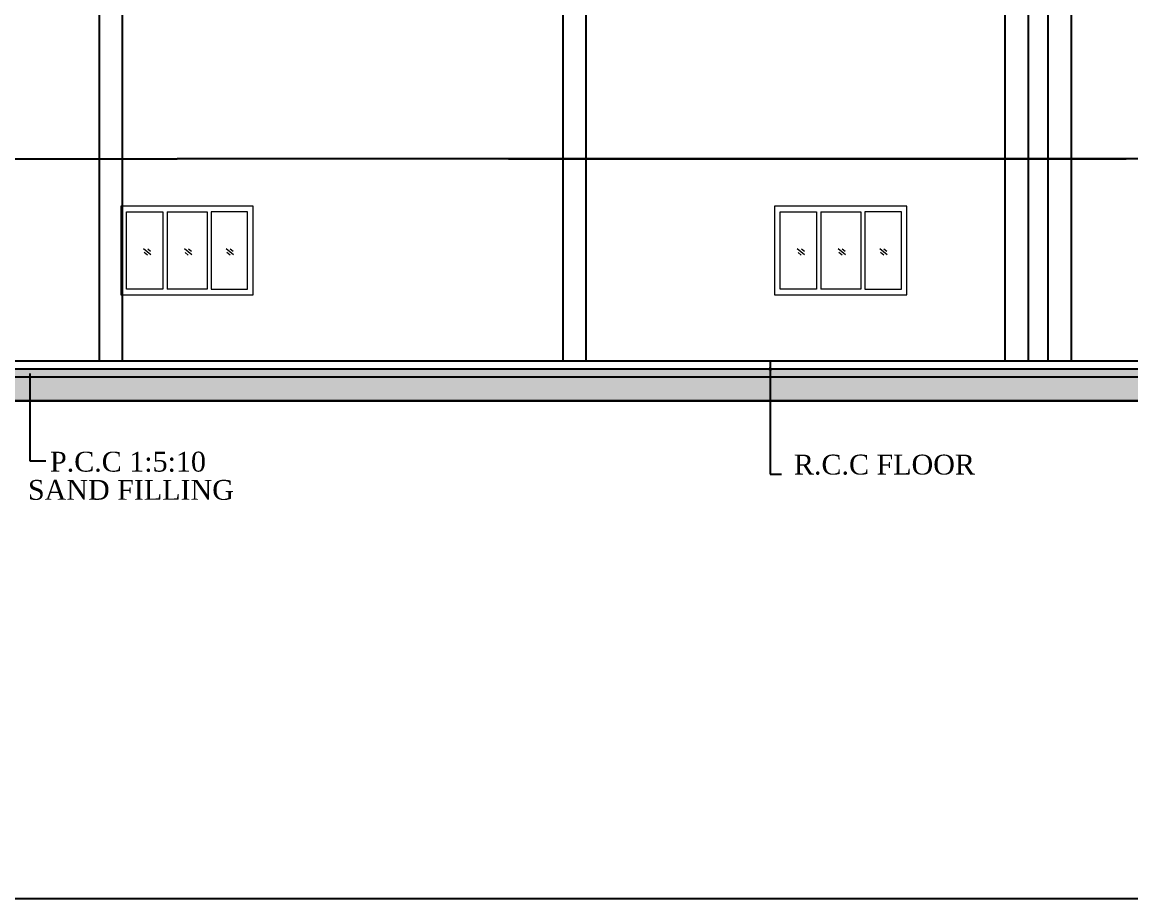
# Model space of a CAD drawing. Header units: metres. Extents: x 31037 to 31490, y -4422 to -3483.
# Drawn here: x 31180.07 to 31196.81, y -4421.54 to -4408.3 of the extents above; entities that cross this region are included whole.
import ezdxf

# ---------------------------------------------------------------- set-up
doc = ezdxf.new("R2010")
doc.units = ezdxf.units.M
doc.header["$LTSCALE"] = 30
doc.header["$MEASUREMENT"] = 0
doc.header["$PDMODE"] = 34
doc.layers.get('0').update_dxf_attribs({"color": 30, "lineweight": 40})
for name, color, linetype in [('3CON', 3, 'Continuous'), ('BLK_1_HT_OF_BLDG', 5, 'Continuous'), ('JSC-B-Main Wall', 20, 'Continuous')]:
    doc.layers.add(name, color=color, linetype=linetype)
for name, color, linetype, lineweight in [('DIM', 5, 'Continuous', 25), ('HAT', 8, 'Continuous', 18), ('JSC-S-Joinerys', 126, 'Continuous', 18), ('TEXT', 11, 'Continuous', 30)]:
    doc.layers.add(name, color=color, linetype=linetype, lineweight=lineweight)
doc.styles.add('DIM', font='times.ttf')
doc.styles.add('ROMANS', font='stylu.ttf', dxfattribs={"width": 0.75})
doc.styles.get("Standard").update_dxf_attribs({"font": 'times.ttf', "height": 0.05})
doc.dimstyles.new('Standard$0', dxfattribs={"dimtxt": 0.08, "dimasz": 0.05, "dimexe": 0.02, "dimexo": 0.05, "dimgap": 0.09, "dimtad": 0, "dimtih": 1, "dimtoh": 1, "dimzin": 0, "dimdsep": 46, "dimtxsty": 'Standard', "dimcen": 0.09, "dimclrd": 7, "dimclre": 7, "dimclrt": 7, "dimadec": 0, "dimazin": 0, "dimtfac": 1, "dimtofl": 0, "dimtmove": 0, "dimatfit": 3, "dimfxl": 0, "dimtolj": 1, "dimtzin": 0, "dimarcsym": 0})
doc.dimstyles.new('STANDARD$7', dxfattribs={"dimtxt": 0.18, "dimasz": 7, "dimexe": 0.18, "dimexo": 0.0625, "dimgap": 0.09, "dimtad": 0, "dimtih": 1, "dimtoh": 1, "dimdec": 3, "dimzin": 0, "dimdsep": 46, "dimtxsty": 'ROMANS', "dimcen": 0.09, "dimclrd": 3, "dimclrt": 2, "dimaunit": 1, "dimadec": 0, "dimazin": 0, "dimtfac": 1, "dimtdec": 3, "dimtofl": 0, "dimtmove": 2, "dimatfit": 3, "dimfxl": 0, "dimtolj": 1, "dimtzin": 0, "dimarcsym": 0})
pattern_1 = [(37.5, (13597.27903, 975.42864), (-0.0056694022, 0.1734141392), [0, -0.1368, 0, -0.153, 0, -0.14625]), (7.5, (13597.27903, 975.42864), (0.1592799035, 0.253993146), [0, -0.0738, 0, -0.1233, 0, -0.04725]), (327.5, (13597.16833, 975.42864), (0.2802727676, 0.0005093148), [0, -0.045, 0, -0.162, 0, -0.2115]), (317.5, (13597.16833, 975.42864), (0.2705513944, 0.078990801), [0, -0.0225, 0, -0.1062, 0, -0.1215])]
pattern_2 = [(50, (13597.27903, 975.42864), (0.3586300913, -0.0313760675), [0.0375, -0.4125]), (355, (13597.27903, 975.42864), (-0.069375667, 0.376096067), [0.03, -0.33]), (100.4514, (13597.30892, 975.42602), (0.289254691, 0.344719771), [0.031870095, -0.350571056]), (46.1842, (13597.27903, 975.52864), (0.533620524, -0.082759507), [0.05625, -0.61875]), (96.6356, (13597.3235, 975.52174), (0.467331353, 0.487058935), [0.047805144, -0.5258565]), (351.1842, (13597.27903, 975.52864), (0.467330973, 0.4870593), [0.045, -0.495]), (21, (13597.32903, 975.50364), (0.298453526, -0.2013094453), [0.0375, -0.4125]), (326, (13597.32903, 975.50364), (0.121657666, 0.3625750225), [0.03, -0.33]), (71.4514, (13597.3539, 975.48686), (0.420111314, 0.1612652484), [0.031870095, -0.350571056]), (37.5, (13597.27903, 975.42864), (0.0060799277, 0.1664469269), [0, -0.326, 0, -0.335, 0, -0.33125]), (7.5, (13597.27903, 975.42864), (0.1315347687, 0.197205856), [0, -0.191, 0, -0.3185, 0, -0.12625]), (327.5, (13597.16753, 975.42864), (0.2669112181, -0.0112774359), [0, -0.125, 0, -0.39, 0, -0.5175]), (317.5, (13597.11753, 975.42864), (0.2915930847, 0.0500524912), [0, -0.1625, 0, -0.259, 0, -0.3675])]

# ---------------------------------------------------------------- blocks, each defined once
blk = doc.blocks.new('1500')
at = {"layer": 'JSC-S-Joinerys'}
for p, q in [((270, 1125, 0), (270, 75, 0)), ((326, 1125, 0), (326, 75, 0)), ((-632, 540), (-533, 621)), ((-629, 587), (-589, 617)), ((-65, 540), (33, 621)), ((-62, 587), (-23, 617)), ((490, 540), (589, 621)), ((493, 587), (533, 617)), ((-586, 538), (-543, 572)), ((-19, 538), (24, 572)), ((536, 538), (579, 572))]:
    blk.add_line(p, q, dxfattribs=at)
for points in [[(900, 0), (-900, 0), (-900, 1200), (900, 1200)], [(-328, 75), (-825, 75), (-825, 1125), (-328, 1125)]]:
    blk.add_lwpolyline(points, close=True, dxfattribs=at)
for points in [[(270, 1125), (-273, 1125), (-273, 75), (270, 75)], [(326, 75), (820, 75), (820, 1125), (326, 1125)]]:
    blk.add_lwpolyline(points, dxfattribs=at)
blk = doc.blocks.new('*D101')
at = {"layer": 'BLK_1_HT_OF_BLDG', "color": 5, "lineweight": -2}
for p, q in [((31165.777, -4398.418), (31165.507, -4398.418)), ((31165.527, -4398.468), (31165.527, -4406.087)), ((31165.527, -4413.968), (31165.527, -4406.349)), ((31165.777, -4414.018), (31165.507, -4414.018))]:
    blk.add_line(p, q, dxfattribs=at)
at = {"layer": 'BLK_1_HT_OF_BLDG', "color": 5, "lineweight": 30}
for points in [[(31165.519, -4398.468), (31165.536, -4398.468), (31165.527, -4398.418)], [(31165.519, -4413.968), (31165.536, -4413.968), (31165.527, -4414.018)]]:
    blk.add_solid(points, dxfattribs=at)
at = {"layer": 'Defpoints', "color": 0, "lineweight": 30}
for p in [(31195.409, -4398.418), (31165.527, -4414.018), (31195.409, -4414.018)]:
    blk.add_point(p, dxfattribs=at)
at = {"layer": 'BLK_1_HT_OF_BLDG', "color": 5, "lineweight": 0, "insert": (31165.527, -4406.218), "char_height": 0.08, "attachment_point": 5}
blk.add_mtext('\\A1;15.60', dxfattribs=at)

msp = doc.modelspace()

# ---------------------------------------------------------------- hatches: boundary and pattern name
at = {"layer": 'HAT', "lineweight": 25}
h = msp.add_hatch(dxfattribs=at)
h.set_pattern_fill('AR-CONC,_O', color=0, scale=0.05)
h.set_pattern_definition(pattern_2)
h.paths.add_polyline_path([(31169.33861, -4413.53783), (31169.33861, -4413.65783), (31195.39478, -4413.65783), (31195.39478, -4413.53783)])
h = msp.add_hatch(dxfattribs=at)
h.set_pattern_fill('AR-CONC,_O', color=0, scale=0.05)
h.set_pattern_definition(pattern_2)
h.paths.add_polyline_path([(31222.97861, -4413.53783), (31195.39478, -4413.53783), (31195.39478, -4413.65783), (31222.97861, -4413.65783)])
h = msp.add_hatch(dxfattribs=at)
h.set_pattern_fill('AR-SAND', color=0, scale=0.09)
h.set_pattern_definition(pattern_1)
h.paths.add_polyline_path([(31169.33861, -4413.65783), (31169.33861, -4414.01783), (31195.44256, -4414.01783), (31195.44256, -4413.65783)])
h = msp.add_hatch(dxfattribs=at)
h.set_pattern_fill('AR-SAND', color=0, scale=0.09)
h.set_pattern_definition(pattern_1)
h.paths.add_polyline_path([(31195.44256, -4413.65783), (31195.44256, -4414.01783), (31222.97861, -4414.01783), (31222.97861, -4413.65783)])

# ---------------------------------------------------------------- linework, layer by layer
at = {"color": 0, "lineweight": 25}
for p, q in [((31194.90861, -4413.41783), (31194.90861, -4399.38671)), ((31195.25861, -4413.41783), (31195.25861, -4399.36253)), ((31195.55861, -4413.41783), (31195.55861, -4399.36254)), ((31195.90861, -4413.41783), (31195.90861, -4399.38672)), ((31188.23361, -4413.41783), (31188.23361, -4399.84785)), ((31188.58361, -4413.41783), (31188.58361, -4399.82367)), ((31181.58361, -4413.41783), (31181.58361, -4400.30727)), ((31181.23361, -4413.41783), (31181.23361, -4400.33144)), ((31171.11922, -4410.36783), (31182.40861, -4410.36783)), ((31187.40861, -4410.36783), (31196.73361, -4410.36783)), ((31169.33861, -4413.41783), (31293.77873, -4413.41783)), ((31169.33861, -4413.53783), (31222.97861, -4413.53783)), ((31169.33861, -4413.65783), (31222.97861, -4413.65783)), ((31298.65861, -4414.01783), (31167.30076, -4414.01783))]:
    msp.add_line(p, q, dxfattribs=at)
at = {"layer": 'DIM', "color": 0, "lineweight": 25}
for p, q in [((31287.50861, -4410.36783), (31182.40861, -4410.36783)), ((31169.33861, -4414.01783), (31293.77861, -4414.01783))]:
    msp.add_line(p, q, dxfattribs=at)
msp.add_lwpolyline([(31162.57356, -4421.53702), (31162.57356, -4368.60832), (31313.93304, -4368.60832), (31313.93304, -4421.53702)], close=True, dxfattribs=at)

# ---------------------------------------------------------------- block references
at = {"layer": 'JSC-B-Main Wall', "color": 0, "lineweight": 25, "xscale": -0.0011111111089122, "yscale": 0.0011111111125501, "zscale": 0.0011111111117591}
for p in [(31182.55568, -4412.41783, -0.00037), (31192.4246, -4412.41783, -0.00037)]:
    msp.add_blockref('1500', p, dxfattribs=at)

# ---------------------------------------------------------------- texts
at = {"layer": 'TEXT', "color": 0, "lineweight": 25, "style": 'DIM'}
for s, p in [('P.C.C 1:5:10', (31180.48861, -4415.08852)), ('R.C.C FLOOR', (31191.71993, -4415.13256))]:
    msp.add_text(s, height=0.3, dxfattribs=at).set_placement(p)
at = {"layer": 'TEXT', "color": 0, "lineweight": 25, "insert": (31180.1558, -4415.21421), "char_height": 0.3, "attachment_point": 1, "style": 'DIM'}
msp.add_mtext('SAND FILLING', dxfattribs=at)

# ---------------------------------------------------------------- dimensions: what is measured, and where the dimension line sits
at = {"layer": 'BLK_1_HT_OF_BLDG', "color": 5, "lineweight": 0}
dim = msp.add_linear_dim(base=(31165.52744, -4414.01783), p1=(31195.40861, -4398.41783), p2=(31195.40861, -4414.01783), angle=90, dimstyle='Standard$0', override={"dimclrd": 5, "dimclre": 5, "dimclrt": 5, "dimfxl": 0.25, "dimfxlon": 1, "dimarcsym": 2}, dxfattribs=at)
dim.commit()
dim.dimension.update_dxf_attribs({"geometry": '*D101', "text_midpoint": (31165.52744, -4406.21783)})

# ---------------------------------------------------------------- leaders
at = {"layer": '3CON', "color": 0, "lineweight": 25, "ltscale": 30}
msp.add_leader([(31180.18386, -4413.60982), (31180.18386, -4414.92367), (31180.42374, -4414.92367)], dimstyle='STANDARD$7', override={"dimasz": 0.05, "dimexe": 0.09375, "dimtih": 0, "dimtoh": 0, "dimdec": 2, "dimpost": '\\X', "dimtxsty": 'DIM', "dimcen": 0.15625, "dimclrd": 4, "dimclre": 4, "dimtdec": 2, "dimtix": 1}, dxfattribs=at)
at = {"layer": 'HAT', "color": 0, "lineweight": 25}
msp.add_leader([(31191.36263, -4413.41047), (31191.36263, -4415.12481), (31191.53328, -4415.12481)], dimstyle='STANDARD$7', override={"dimscale": 3, "dimasz": 0.05, "dimexe": 0.09375, "dimtih": 0, "dimtoh": 0, "dimdec": 2, "dimpost": '\\X', "dimtxsty": 'DIM', "dimcen": 0.15625, "dimse1": 1, "dimse2": 1, "dimsd1": 1, "dimsd2": 1, "dimclrd": 4, "dimclre": 4, "dimtdec": 2, "dimtix": 1}, dxfattribs=at)

doc.saveas('drawing.dxf')
